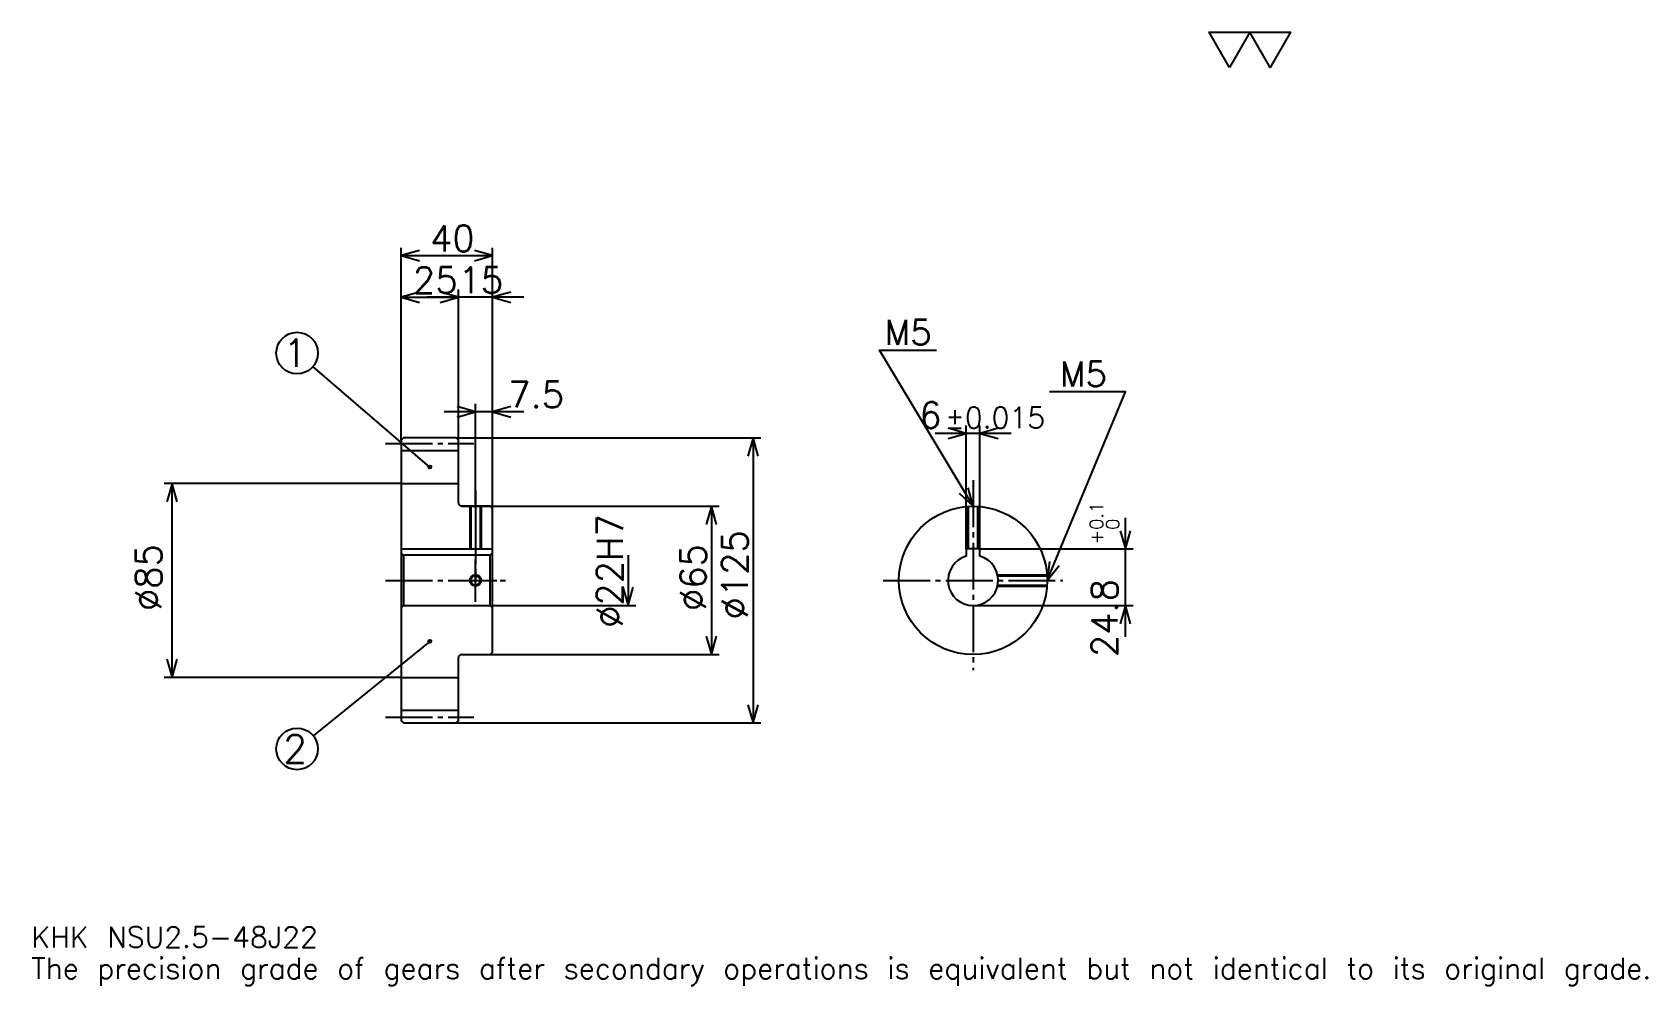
# Model space of a CAD drawing. Extents: x 23 to 731, y 8 to 426.
import ezdxf

# ---------------------------------------------------------------- set-up
doc = ezdxf.new("R2010")
doc.units = 0
doc.linetypes.add('DASHDOT', pattern=[27.391305, 20.543478, -2.282609, 2.282609, -2.282609])
doc.layers.get('0').update_dxf_attribs({"linetype": 'CONTINUOUS'})
doc.layers.add('DASHDOT', color=6, linetype='DASHDOT')
doc.styles.add('KANJI', font='TXT', dxfattribs={"bigfont": 'BIGFONT'})

msp = doc.modelspace()

# ---------------------------------------------------------------- linework, layer by layer
at = {"color": 5}
for p, q in [((184.891312, 248.532608), (184.891312, 331.847839)), ((184.891312, 328.423889), (224.891312, 328.423889)), ((224.891312, 248.532608), (224.891312, 331.847839)), ((209.891312, 248.532608), (209.891312, 313.586945)), ((184.891312, 310.163025), (209.891312, 310.163025)), ((238.58696, 310.163025), (196.195663, 310.163025)), ((197.391312, 235.720108), (146.164429, 279.734558)), ((217.391312, 248.532608), (217.391312, 263.369568)), ((238.58696, 259.945648), (203.695663, 259.945648)), ((184.891312, 247.532608), (184.891312, 248.532608)), ((208.891312, 248.532608), (224.891312, 248.532608)), ((209.891312, 247.532608), (209.891312, 248.532608)), ((217.391312, 218.532608), (217.391312, 248.532608)), ((217.391312, 218.532608), (217.391312, 248.532608)), ((224.891312, 248.532608), (342.445679, 248.532608)), ((224.891312, 217.532608), (224.891312, 248.532608)), ((339.021729, 248.532608), (339.021729, 123.532608)), ((452.130432, 250.489136), (418.739136, 250.489136)), ((432.434784, 199.832611), (432.434784, 253.91304)), ((438.434784, 199.832611), (438.434784, 253.91304)), ((184.891312, 228.532608), (81.032616, 228.532608)), ((84.456528, 143.532608), (84.456528, 228.532608)), ((211.391312, 218.532608), (224.891312, 218.532608)), ((224.891312, 218.532608), (324.184814, 218.532608)), ((320.760864, 218.532608), (320.760864, 153.532608)), ((502.173889, 161.33696), (502.173889, 213.528259)), ((438.434784, 199.832611), (505.597839, 199.832611)), ((284.239136, 197.032608), (284.239136, 175.032608)), ((224.891312, 175.032608), (287.663055, 175.032608)), ((435.434784, 175.032608), (505.597839, 175.032608)), ((197.391312, 159.282608), (146.334137, 117.927246)), ((211.391312, 153.532608), (224.891312, 153.532608)), ((224.891312, 153.532608), (324.184814, 153.532608)), ((184.891312, 143.532608), (81.032616, 143.532608)), ((208.891312, 123.532608), (224.891312, 123.532608)), ((224.891312, 123.532608), (342.445679, 123.532608))]:
    msp.add_line(p, q, dxfattribs=at)
at = {"color": 4}
for p, q in [((184.891312, 242.907608), (209.891312, 242.907608)), ((184.891312, 228.532608), (209.891312, 228.532608)), ((184.891312, 199.832611), (224.891312, 199.832611)), ((185.891312, 197.032608), (185.891312, 175.032608)), ((223.891312, 197.032608), (224.891312, 198.032608)), ((223.891312, 175.032608), (224.891312, 174.032608)), ((184.891312, 143.532608), (209.891312, 143.532608)), ((184.891312, 129.157608), (209.891312, 129.157608))]:
    msp.add_line(p, q, dxfattribs=at)
at = {"color": 7}
msp.add_lwpolyline([(547.826111, 410.869568), (538.92395, 426.299988), (574.532654, 426.299988), (565.630432, 410.869568), (556.728271, 426.299988), (547.826111, 410.869568)], dxfattribs=at)
at = {"color": 5}
for points in [[(192.880447, 330.706512), (184.891312, 328.423889), (192.880447, 326.141296)], [(216.902176, 326.141296), (224.891312, 328.423889), (216.902176, 330.706512)], [(192.880447, 312.445648), (184.891312, 310.163025), (192.880447, 307.880432)], [(201.902176, 307.880432), (209.891312, 310.163025), (201.902176, 312.445648)], [(201.902176, 307.880432), (209.891312, 310.163025), (201.902176, 312.445648)], [(232.880447, 312.445648), (224.891312, 310.163025), (232.880447, 307.880432)], [(435.434784, 218.532608), (394.347839, 287.010864), (419.456543, 287.010864)], [(209.402176, 257.663025), (217.391312, 259.945648), (209.402176, 262.228271)], [(232.880447, 262.228271), (224.891312, 259.945648), (232.880447, 257.663025)], [(467.934814, 186.032608), (502.17395, 268.75), (468.847839, 268.75)], [(341.304352, 240.543472), (339.021729, 248.532608), (336.739136, 240.543472)], [(424.445648, 248.206512), (432.434784, 250.489136), (424.445648, 252.771729)], [(446.423889, 252.771729), (438.434784, 250.489136), (446.423889, 248.206512)], [(86.739136, 220.543472), (84.456528, 228.532608), (82.17392, 220.543472)], [(429.367096, 224.208832), (435.434784, 218.532608), (433.281738, 226.557617)], [(323.043488, 210.543472), (320.760864, 218.532608), (318.478271, 210.543472)], [(499.891296, 207.821747), (502.173889, 199.832611), (504.456543, 207.821747)], [(468.881226, 194.287354), (467.934814, 186.032608), (473.099365, 192.541336)], [(281.956543, 183.021744), (284.239136, 175.032608), (286.521729, 183.021744)], [(504.456543, 167.043472), (502.173889, 175.032608), (499.891296, 167.043472)], [(318.478271, 161.521744), (320.760864, 153.532608), (323.043488, 161.521744)], [(82.17392, 151.521744), (84.456528, 143.532608), (86.739136, 151.521744)], [(336.739136, 131.521744), (339.021729, 123.532608), (341.304352, 131.521744)]]:
    msp.add_lwpolyline(points, dxfattribs=at)
at = {"color": 4}
for points in [[(209.891312, 220.032608), (209.891312, 247.532608), (208.891312, 248.532608), (185.891312, 248.532608), (184.891312, 247.532608), (184.891312, 174.032608)], [(211.391312, 153.532608), (223.891312, 153.532608), (224.891312, 154.532608), (224.891312, 217.532608), (223.891312, 218.532608), (211.391312, 218.532608)], [(214.891312, 218.532608), (214.891312, 199.832611)], [(215.326309, 218.532608), (215.326309, 199.832611)], [(219.456314, 218.532608), (219.456314, 199.832611)], [(219.891312, 218.532608), (219.891312, 199.832611)], [(432.934784, 199.832611), (432.934784, 218.43631)], [(433.369781, 199.832611), (433.369781, 218.466934)], [(437.499786, 199.832611), (437.499786, 218.466934)], [(437.934784, 199.832611), (437.934784, 218.43631)], [(438.434784, 196.615616), (438.434784, 199.832611), (432.434784, 199.832611), (432.434784, 196.615616)], [(184.891312, 174.032608), (185.891312, 175.032608), (223.891312, 175.032608), (223.891312, 197.032608), (185.891312, 197.032608), (184.891312, 198.032608)], [(446.146912, 188.532608), (467.838501, 188.532608)], [(446.239197, 188.09761), (467.869141, 188.09761)], [(446.146912, 183.532608), (467.838501, 183.532608)], [(446.239197, 183.967606), (467.869141, 183.967606)], [(184.891312, 174.032608), (184.891312, 124.532608), (185.891312, 123.532608), (208.891312, 123.532608), (209.891312, 124.532608), (209.891312, 152.032608)]]:
    msp.add_lwpolyline(points, dxfattribs=at)
at = {"color": 5}
for centre, radius in [((139.239136, 285.684784), 9.130435), ((197.391312, 235.720108), 0.684783), ((197.391312, 159.282608), 0.684783), ((139.239136, 112.180435), 9.130435)]:
    msp.add_circle(centre, radius, dxfattribs=at)
at = {"color": 4}
for centre, radius in [((435.434784, 186.032608), 32.5), ((217.391312, 186.032608), 2.065)]:
    msp.add_circle(centre, radius, dxfattribs=at)
at = {"color": 7}
msp.add_circle((217.391312, 186.032608), 2.5, dxfattribs=at)
at = {"color": 4}
for centre, radius, start, end in [((211.391312, 220.032608), 1.5, 180, 270), ((435.434784, 186.032608), 11, 105.826620886, 74.173379114), ((211.391312, 152.032608), 1.5, 90, 180)]:
    msp.add_arc(centre, radius, start, end, dxfattribs=at)
at = {"layer": 'DASHDOT', "color": 7}
for p, q in [((178.043488, 246.032608), (216.739136, 246.032608)), ((435.434784, 229.945648), (435.434784, 146.684784)), ((217.391312, 218.532608), (217.391312, 186.032608)), ((178.043488, 186.032608), (231.739136, 186.032608)), ((396.086975, 186.032608), (474.782593, 186.032608)), ((178.043488, 126.032608), (216.739136, 126.032608))]:
    msp.add_line(p, q, dxfattribs=at)
for points in [[(217.391312, 225.380432), (217.391312, 192.984787)], [(217.391312, 176.684784), (217.391312, 195.380432)], [(208.043488, 186.032608), (226.739136, 186.032608)]]:
    msp.add_lwpolyline(points, dxfattribs=at)

# ---------------------------------------------------------------- texts
at = {"color": 7, "style": 'KANJI'}
for s, height, p in [('40', 11.413043, (197.472839, 330.25)), ('25', 11.413043, (189.972839, 311.989136)), ('15', 11.413043, (209.972839, 311.989136)), ('M5', 10.956522, (396.630432, 289.293488)), ('1', 12.173913, (133.152191, 279.597839)), ('M5', 10.956522, (473.413025, 271.032593)), ('7.5', 11.413043, (231.739136, 261.771729)), ('6', 11.413043, (411.876007, 252.771729)), ('%%p0.015', 9.130435, (423.173523, 252.771729)), ('2', 12.173913, (133.152191, 106.093475)), ('KHK NSU2.5-48J22', 9.130435, (22.826086, 25.108696)), ('The precision grade of gears after secondary operations is equivalent but not identical to its original grade.', 9.130435, (22.826086, 11.413043))]:
    msp.add_text(s, height=height, dxfattribs=at).set_placement(p)
for s, height, p in [('%%c22H7', 11.413043, (281.956543, 165.203796)), ('0.1', 5.706522, (492.358704, 208.201401)), ('0', 5.706522, (499.434753, 208.201401)), ('%%c125', 11.413043, (336.739136, 168.91304)), ('+', 5.706522, (492.358704, 201.810104)), ('%%c85', 11.413043, (79.891312, 172.622284)), ('%%c65', 11.413043, (318.478271, 172.622284)), ('24.8', 11.413043, (498.75, 152.409927))]:
    msp.add_text(s, height=height, rotation=90, dxfattribs=at).set_placement(p)

doc.saveas('drawing.dxf')
